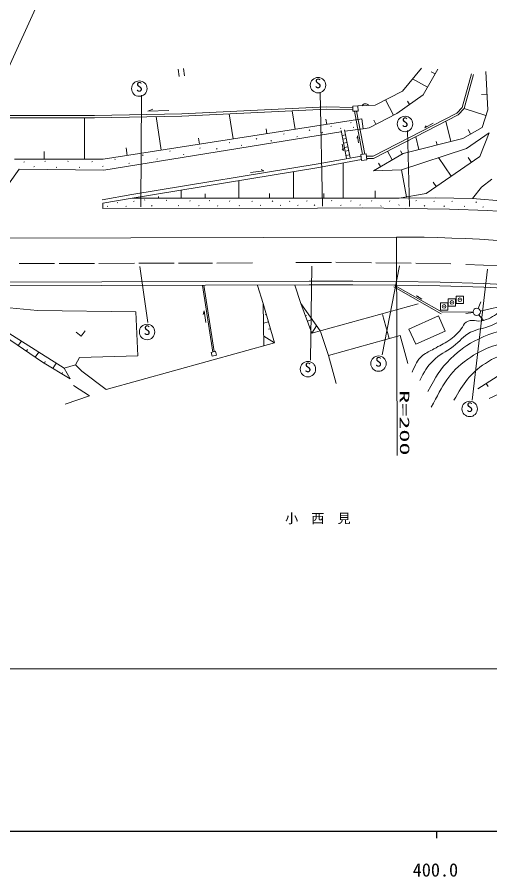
# Model space of a CAD drawing. Units: millimetres, scale not verified. Extents: x 40000 to 680000, y 20000 to 380000.
# Drawn here: x 410358 to 475320, y 198715 to 316758 of the extents above; entities that cross this region are included whole.
import ezdxf
from ezdxf.enums import TextEntityAlignment as Align

# ---------------------------------------------------------------- set-up
doc = ezdxf.new("R2010")
doc.units = ezdxf.units.MM
doc.header["$LTSCALE"] = 1000
doc.header["$PDMODE"] = 32
doc.header["$PDSIZE"] = 500
doc.layers.add('M-BGD-RSTR', color=7, linetype='Continuous', lineweight=13)
doc.layers.add('M-TTL-BAND', color=7, linetype='Continuous', lineweight=25)
doc.styles.add('ＭＳ ゴシック', font='')
doc.styles.get('ＭＳ ゴシック').set_extended_font_data('MS Gothic')

msp = doc.modelspace()

# ---------------------------------------------------------------- linework, layer by layer
at = {"layer": 'M-BGD-RSTR'}
for p, q in [((432487, 309616), (432624, 308625)), ((433230, 309719), (433367, 308728)), ((463306, 306609), (465939, 309737)), ((468167, 309643), (466181, 306095)), ((474762, 309312), (475034, 304059)), ((466759, 307128), (464709, 308275)), ((467794, 308977), (467264, 309273)), ((471508, 304348), (472785, 308969)), ((471778, 304197), (473074, 308889)), ((427338, 290705), (427439, 306037)), ((452310, 290828), (452009, 306475)), ((459546, 304690), (463306, 306609)), ((466181, 306095), (462540, 303548)), ((474924, 306188), (474159, 306148)), ((456500, 304560), (457193, 304573)), ((456513, 303860), (456500, 304560)), ((457193, 304573), (459546, 304690)), ((457206, 303873), (457193, 304573)), ((462067, 303302), (460969, 305416)), ((464303, 304781), (463989, 305231)), ((420982, 303259), (432969, 303477)), ((429005, 304115), (428318, 303865)), ((428318, 303865), (431194, 303953)), ((432969, 303477), (452850, 304431)), ((432980, 303177), (452854, 304130)), ((440042, 300039), (439507, 303490)), ((448548, 301358), (448153, 303905)), ((452850, 304431), (456504, 304346)), ((452854, 304130), (456510, 304046)), ((456513, 303860), (457206, 303873)), ((456708, 303864), (457824, 297911)), ((457012, 303870), (458123, 297947)), ((462540, 303548), (458752, 301579)), ((459267, 297662), (470799, 303593)), ((470799, 303593), (471508, 304348)), ((470982, 303350), (471778, 304197)), ((474781, 303253), (471778, 304197)), ((475034, 304059), (474267, 301620)), ((404952, 302944), (420985, 302960)), ((404967, 303243), (420982, 303259)), ((419625, 297268), (419616, 302958)), ((420985, 302960), (432980, 303177)), ((422200, 297273), (457721, 302780)), ((430160, 298507), (429446, 303113)), ((452900, 302033), (452790, 302746)), ((456183, 302247), (456263, 302307)), ((457912, 301445), (457721, 302780)), ((459338, 297361), (470982, 303350)), ((459676, 302059), (459379, 302630)), ((466375, 301555), (467538, 302227)), ((469972, 299700), (469275, 302472)), ((454854, 301018), (422273, 295745)), ((444672, 300757), (444567, 301433)), ((450511, 301210), (450591, 301270)), ((453485, 301738), (453564, 301798)), ((454780, 301478), (454860, 301538)), ((455631, 297358), (454869, 301210)), ((456122, 297455), (455359, 301307)), ((457912, 301445), (455407, 301107)), ((456551, 301596), (456630, 301657)), ((458752, 301579), (457912, 301445)), ((464266, 290769), (463987, 301185)), ((466583, 301847), (466375, 301555)), ((474267, 301620), (471610, 300112)), ((472681, 300720), (472325, 301346)), ((435402, 299320), (435274, 300144)), ((443205, 300023), (443285, 300084)), ((446980, 300692), (447059, 300752)), ((448788, 300327), (448868, 300387)), ((452225, 300890), (452305, 300950)), ((455010, 300499), (455500, 300597)), ((455110, 299993), (455600, 300090)), ((457093, 300125), (457145, 300478)), ((457145, 300478), (457292, 299518)), ((471610, 300112), (463412, 298050)), ((465570, 298593), (465131, 300340)), ((472135, 298734), (475241, 300878)), ((475241, 300878), (473944, 297613)), ((425490, 297783), (425331, 298810)), ((435444, 298745), (435524, 298805)), ((437770, 298656), (437850, 298717)), ((439498, 299511), (439577, 299571)), ((441162, 299126), (441242, 299186)), ((445236, 299748), (445315, 299808)), ((455024, 298677), (455195, 298465)), ((455195, 298465), (455030, 299317)), ((455217, 299451), (455708, 299548)), ((455330, 298880), (455821, 298977)), ((463193, 295791), (472135, 298734)), ((468086, 299226), (467967, 299700)), ((414054, 297259), (414052, 298307)), ((427575, 297784), (427654, 297845)), ((431326, 298325), (431406, 298386)), ((433202, 297877), (433282, 297937)), ((451729, 296607), (457627, 297693)), ((455436, 298348), (455926, 298445)), ((455548, 297782), (456038, 297879)), ((457605, 297885), (458342, 297973)), ((457699, 297091), (457605, 297885)), ((458436, 297179), (458342, 297973)), ((458379, 297665), (459267, 297662)), ((463412, 298050), (459317, 295678)), ((461918, 297184), (461247, 298343)), ((463292, 297980), (463037, 298421)), ((473944, 297613), (466562, 292555)), ((470029, 294931), (468289, 297469)), ((472785, 296820), (472339, 297471)), ((409991, 297253), (422200, 297273)), ((411264, 296834), (411344, 296894)), ((414153, 296922), (414233, 296983)), ((417309, 296920), (417389, 296980)), ((420619, 296894), (420699, 296954)), ((422082, 296233), (422162, 296294)), ((423763, 297196), (423843, 297256)), ((425697, 296645), (425777, 296705)), ((426096, 292396), (451729, 296607)), ((429574, 297242), (429654, 297303)), ((451814, 296114), (457687, 297196)), ((455144, 291897), (455145, 296728)), ((457699, 297091), (458436, 297179)), ((458414, 297365), (459338, 297361)), ((460295, 296245), (460031, 296700)), ((410654, 295887), (409146, 293846)), ((422273, 295745), (410654, 295887)), ((412637, 296217), (412717, 296278)), ((415708, 296119), (415787, 296179)), ((418893, 296102), (418973, 296162)), ((426179, 291903), (451814, 296114)), ((444282, 295682), (442406, 295422)), ((443891, 295823), (444282, 295682)), ((448357, 291898), (448358, 295546)), ((459317, 295678), (463193, 295791)), ((463861, 292071), (463193, 295791)), ((440815, 291900), (440816, 294308)), ((467949, 293506), (467551, 294087)), ((474182, 293407), (475575, 294523)), ((432884, 291902), (432885, 293005)), ((459549, 291896), (459549, 292906)), ((472935, 291868), (474182, 293407)), ((422042, 291698), (426096, 292396)), ((422128, 291206), (426179, 291903)), ((462882, 291895), (426179, 291903)), ((427844, 291610), (427923, 291670)), ((429773, 291902), (429773, 292115)), ((430848, 291564), (430928, 291624)), ((434069, 291513), (434149, 291573)), ((436218, 291901), (436218, 292482)), ((436758, 291532), (436838, 291592)), ((445044, 291899), (445045, 292530)), ((452517, 291897), (452517, 292569)), ((453538, 291528), (453617, 291588)), ((466562, 292555), (462882, 291895)), ((467828, 291964), (462882, 291895)), ((465162, 291521), (465242, 291582)), ((467828, 291964), (472935, 291868)), ((472935, 291868), (477391, 291478)), ((422148, 290492), (422128, 291206)), ((451620, 290537), (422148, 290492)), ((422747, 290765), (422827, 290825)), ((424096, 291258), (424176, 291318)), ((425287, 290740), (425367, 290801)), ((426352, 291456), (426431, 291516)), ((428835, 290829), (428915, 290889)), ((432490, 290837), (432570, 290897)), ((435273, 290843), (435352, 290903)), ((437875, 290824), (437955, 290884)), ((439522, 291460), (439602, 291521)), ((440848, 290858), (440928, 290918)), ((442616, 291457), (442696, 291517)), ((443757, 290905), (443837, 290965)), ((445404, 291463), (445484, 291523)), ((446521, 290907), (446600, 290967)), ((447766, 291434), (447846, 291495)), ((448904, 290907), (448984, 290967)), ((450117, 291482), (450197, 291542)), ((451196, 290920), (451276, 290980)), ((457792, 290567), (451620, 290537)), ((454796, 290901), (454876, 290962)), ((456170, 291477), (456250, 291537)), ((457477, 290931), (457556, 290991)), ((463745, 290508), (457792, 290567)), ((459044, 291504), (459124, 291564)), ((460327, 290806), (460407, 290866)), ((461512, 291459), (461592, 291520)), ((462800, 290941), (462880, 291001)), ((469758, 290397), (463745, 290508)), ((466300, 290830), (466380, 290890)), ((467625, 291437), (467705, 291498)), ((468990, 290777), (469070, 290837)), ((474939, 290230), (469758, 290397)), ((470094, 291451), (470174, 291511)), ((471791, 290759), (471871, 290819)), ((473411, 291331), (473491, 291391)), ((474371, 290672), (474450, 290732)), ((480873, 289863), (474939, 290230)), ((392874, 286387), (462501, 286561)), ((462501, 286561), (462576, 256562)), ((410630, 282930), (415510, 282942)), ((416110, 282943), (420990, 282955)), ((421590, 282956), (426470, 282968)), ((427070, 282969), (431950, 282981)), ((427211, 282542), (428337, 274815)), ((432550, 282982), (437201, 282993)), ((442690, 283023), (437801, 282994)), ((453543, 283082), (448679, 283056)), ((450861, 282554), (450682, 269652)), ((459055, 283032), (454161, 283097)), ((464509, 282982), (459645, 283043)), ((462892, 282599), (460508, 270393)), ((469974, 282867), (465145, 282986)), ((476886, 282605), (472009, 282795)), ((475015, 282165), (472914, 264169)), ((404499, 280377), (450496, 280519)), ((404501, 279877), (450496, 280019)), ((435830, 279923), (437232, 270782)), ((436028, 279953), (437427, 270832)), ((444161, 277464), (443375, 279900)), ((449327, 277436), (448512, 279967)), ((450496, 280519), (456509, 280500)), ((450496, 280019), (456506, 280000)), ((456506, 280000), (462488, 279968)), ((456509, 280500), (462493, 280469)), ((462265, 279927), (468776, 276240)), ((462488, 279968), (468472, 279887)), ((462493, 280469), (468483, 280387)), ((468472, 279887), (474483, 279702)), ((468483, 280387), (474505, 280202)), ((474505, 280202), (480481, 279877)), ((462142, 279710), (468653, 276022)), ((474483, 279702), (480446, 279378)), ((444161, 277464), (444260, 271645)), ((445726, 272050), (444161, 277464)), ((449327, 277436), (450868, 273363)), ((451995, 273673), (449327, 277436)), ((465526, 278423), (465235, 278481)), ((465235, 278481), (465958, 278053)), ((469537, 277534), (468537, 277534)), ((468537, 277534), (468537, 276534)), ((469537, 276534), (469537, 277534)), ((470612, 278091), (469612, 278091)), ((469612, 278091), (469612, 277091)), ((470612, 277091), (470612, 278091)), ((471705, 278455), (470705, 278455)), ((470705, 278455), (470705, 277455)), ((470705, 277455), (471705, 277455)), ((471705, 277455), (471705, 278455)), ((473705, 276758), (474082, 277684)), ((409304, 276861), (413140, 276502)), ((413140, 276502), (426655, 276318)), ((426655, 276318), (426957, 270275)), ((435914, 275947), (436075, 276424)), ((436075, 276424), (436276, 274822)), ((450868, 273363), (465479, 277384)), ((465479, 277384), (450868, 273363)), ((468537, 276534), (469537, 276534)), ((468776, 276240), (473017, 276289)), ((469612, 277091), (470612, 277091)), ((473021, 276226), (472031, 276089)), ((478025, 277341), (474004, 276408)), ((444602, 275939), (444443, 275893)), ((449962, 275758), (450103, 275812)), ((450246, 275007), (450880, 275246)), ((460585, 275939), (461494, 272638)), ((468262, 275750), (464198, 273938)), ((469199, 273649), (468262, 275750)), ((473824, 275900), (474438, 275111)), ((444891, 274939), (444207, 274742)), ((445166, 273986), (444903, 273910)), ((450559, 274179), (450757, 274254)), ((450868, 273363), (451493, 274382)), ((464198, 273938), (465135, 271837)), ((407603, 273648), (413823, 269396)), ((416834, 268552), (408864, 273587)), ((418447, 273496), (419152, 272963)), ((419685, 273667), (419152, 272963)), ((445726, 272050), (444237, 272978)), ((453131, 270315), (452043, 273584)), ((462997, 273055), (453131, 270315)), ((462997, 273055), (463650, 270703)), ((465135, 271837), (469199, 273649)), ((410506, 271663), (410930, 272282)), ((422593, 265653), (445726, 272050)), ((445726, 272050), (422593, 265653)), ((411629, 270896), (411777, 271113)), ((412836, 270070), (413317, 270774)), ((437610, 270879), (437040, 270733)), ((437176, 270200), (437040, 270733)), ((437747, 270346), (437176, 270200)), ((437747, 270346), (437610, 270879)), ((463650, 270703), (464071, 269188)), ((413823, 269396), (417659, 267104)), ((414093, 269235), (414224, 269455)), ((415280, 268525), (415718, 269258)), ((418944, 270015), (418390, 269032)), ((426957, 270275), (418944, 270015)), ((453131, 270315), (453784, 267964)), ((473686, 265733), (479261, 269292)), ((416503, 267795), (416610, 267974)), ((418390, 269032), (416834, 268552)), ((417659, 267104), (416834, 268552)), ((418390, 269032), (419256, 268155)), ((419256, 268155), (422593, 265653)), ((422593, 265653), (419256, 268155)), ((453784, 267964), (454204, 266448)), ((482371, 267738), (475241, 264387)), ((418086, 266172), (420279, 264743)), ((418086, 266172), (420279, 264743)), ((474822, 266457), (475086, 266042)), ((420279, 264743), (416951, 263602)), ((404462, 227263), (559154, 227263))]:
    msp.add_line(p, q, dxfattribs=at)
msp.add_lwpolyline([(404895, 300556), (414756, 322115), (429756, 322115)], dxfattribs=at)
for centre, radius in [((451709, 307425), 1061), ((427143, 306953), 1061), ((463663, 302095), 1061), ((473517, 276295), 500), ((428210, 273535), 1061), ((450320, 268431), 1061), ((460021, 269193), 1061), ((472552, 262968), 1061)]:
    msp.add_circle(centre, radius, dxfattribs=at)
for centre, radius, start, end in [((458218, 304416), 467, 29.15716, 156.53459), ((463003, 86562), 200000, 81.44257, 90.14379)]:
    msp.add_arc(centre, radius, start, end, dxfattribs=at)
for points, knots in [([(464639, 268023), (465105, 269064), (465277, 269605), (466074, 270281), (466618, 270743), (467029, 270856), (467646, 271215), (468439, 271677), (468941, 271842), (469688, 272374), (470425, 272900), (470808, 273254), (471393, 273945), (471686, 274291), (471684, 274643), (472063, 274892), (472842, 275403), (473545, 274845), (474438, 275111), (475452, 275413), (475952, 275797), (476819, 276404), (477308, 276746), (477489, 276878), (478025, 277341)], [0, 0, 0, 0, 1, 1, 1, 2, 2, 2, 3, 3, 3, 4, 4, 4, 5, 5, 5, 6, 6, 6, 7, 7, 7, 8, 8, 8, 8]), ([(465695, 266870), (466351, 268143), (466629, 268665), (467514, 269585), (468433, 270540), (469225, 270749), (470283, 271549), (471244, 272276), (471623, 272914), (472685, 273483), (473721, 274038), (474463, 273957), (475546, 274413), (476661, 274882), (477139, 275467), (478283, 275859), (479534, 276288), (480314, 276238), (481629, 276375), (482663, 276483), (483020, 276507), (484283, 276563)], [0, 0, 0, 0, 1, 1, 1, 2, 2, 2, 3, 3, 3, 4, 4, 4, 5, 5, 5, 6, 6, 6, 7, 7, 7, 7]), ([(466798, 265365), (467958, 267478), (468394, 268364), (469931, 269845), (471255, 271121), (472118, 271765), (473773, 272566), (475819, 273555), (477134, 273762), (479375, 274141), (481745, 274542), (483116, 274606), (485517, 274510), (487432, 274435), (488153, 274346), (490395, 273979)], [0, 0, 0, 0, 1, 1, 1, 2, 2, 2, 3, 3, 3, 4, 4, 4, 5, 5, 5, 5]), ([(467278, 263193), (468897, 266268), (469639, 267935), (472287, 269797), (474484, 271342), (476046, 271754), (478657, 272387), (481616, 273104), (483393, 272911), (486438, 272876), (489287, 272843), (490330, 272725), (493710, 272308)], [0, 0, 0, 0, 1, 1, 1, 2, 2, 2, 3, 3, 3, 4, 4, 4, 4]), ([(470369, 264158), (471778, 266544), (472551, 267771), (474716, 269225), (477039, 270786), (478824, 270826), (481591, 271244), (484454, 271678), (486114, 271483), (489004, 271309), (491515, 271157), (492929, 271045), (495403, 270592), (496749, 270345), (497221, 270257), (498830, 269861)], [0, 0, 0, 0, 1, 1, 1, 2, 2, 2, 3, 3, 3, 4, 4, 4, 5, 5, 5, 5])]:
    msp.add_open_spline(points, degree=3, knots=knots, dxfattribs=at)
for p in [(470112, 277591), (471205, 277955), (469037, 277034)]:
    msp.add_point(p, dxfattribs=at)
at = {"layer": 'M-TTL-BAND'}
for p, q in [((40000, 205000), (579000, 205000)), ((468000, 205000), (468000, 204000))]:
    msp.add_line(p, q, dxfattribs=at)

# ---------------------------------------------------------------- texts
at = {"layer": 'M-BGD-RSTR', "style": 'ＭＳ ゴシック'}
for p in [(451259, 308325), (426693, 307853), (463213, 302995), (427760, 274435), (449870, 269331), (459571, 270093), (472102, 263868)]:
    msp.add_text('S', height=1320, dxfattribs=at).set_placement(p, align=Align.TOP_LEFT)
at = {"layer": 'M-BGD-RSTR', "style": 'ＭＳ ゴシック', "width": 2}
msp.add_text('R=200', height=1320, rotation=270.334, dxfattribs=at).set_placement((462576, 256562), align=Align.BOTTOM_RIGHT)
at = {"layer": 'M-BGD-RSTR', "style": 'ＭＳ ゴシック'}
msp.add_text('小\u3000西\u3000見', height=1320, dxfattribs=at).set_placement((447181, 246878), align=Align.BOTTOM_LEFT)
at = {"layer": 'M-TTL-BAND', "style": 'ＭＳ ゴシック'}
msp.add_text('400.0', height=1833, dxfattribs=at).set_placement((467844, 198195), align=Align.BOTTOM_CENTER)

doc.saveas('drawing.dxf')
